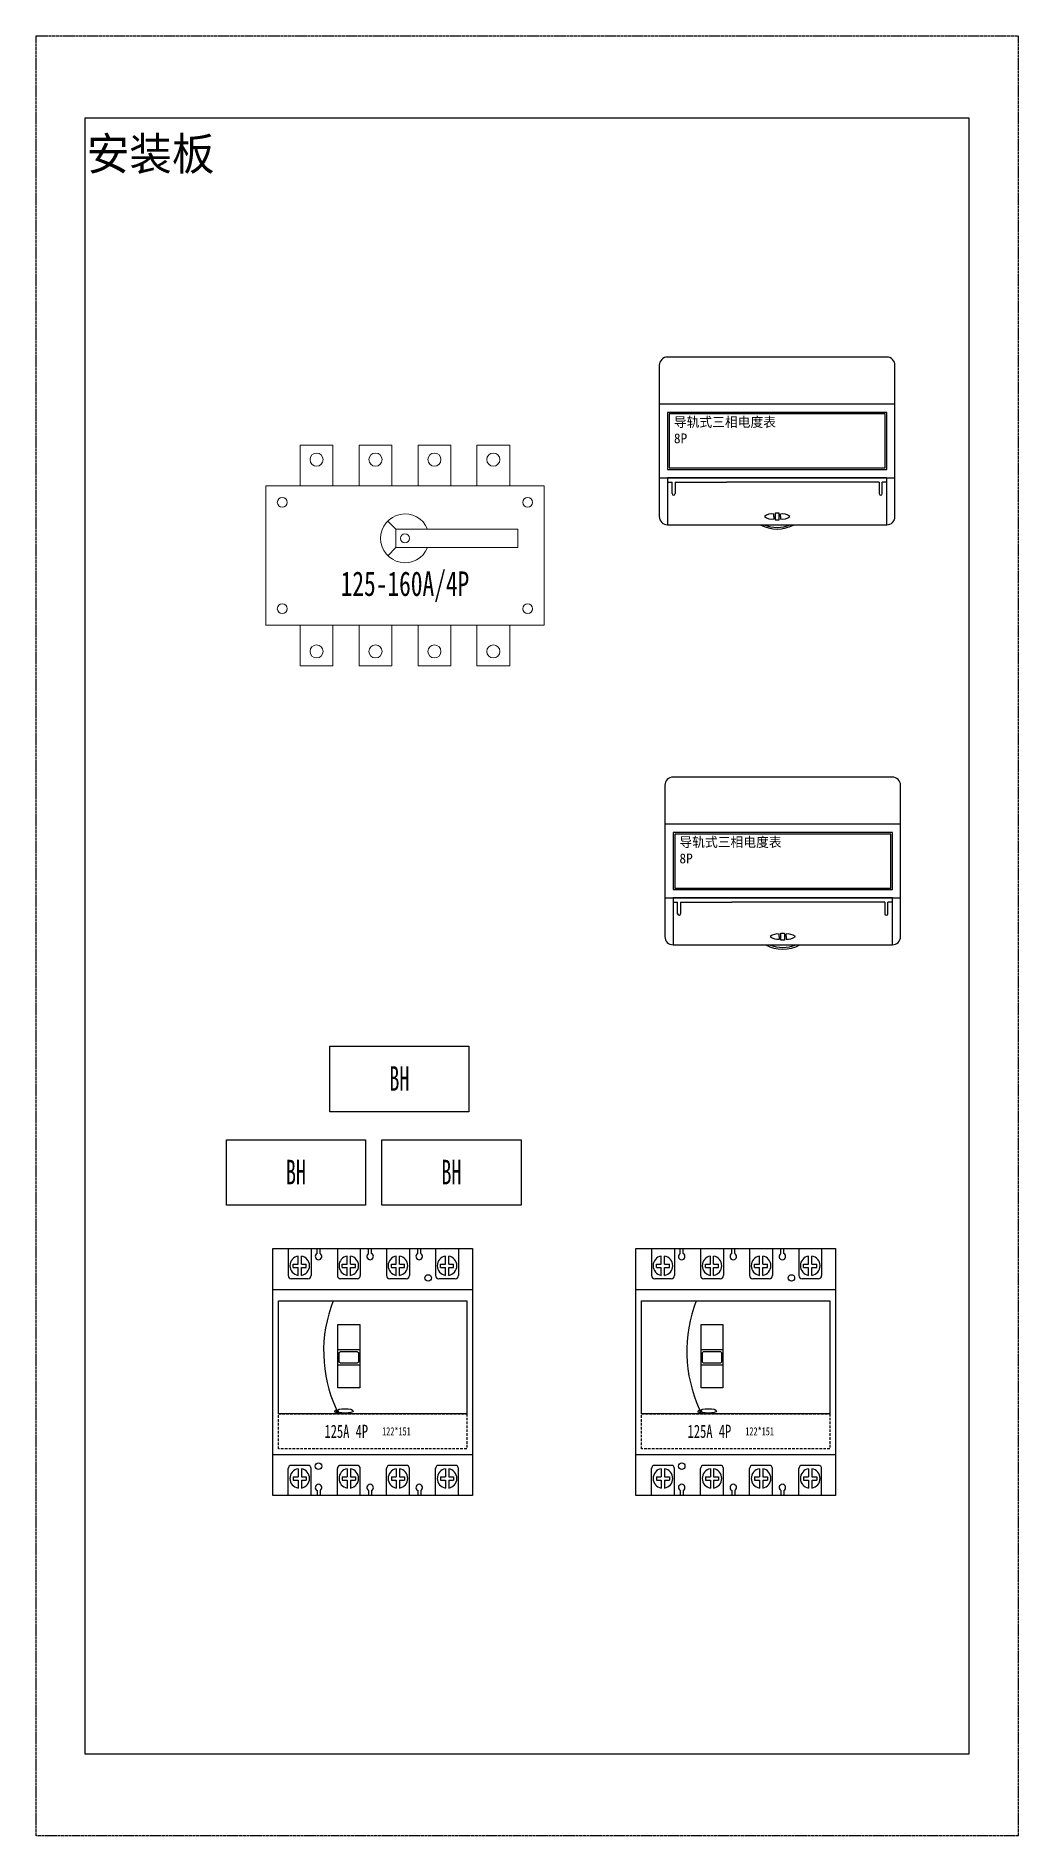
# Model space of a CAD drawing. Extents: x 310566 to 311166, y 372354 to 373454.
import ezdxf
from ezdxf.enums import TextEntityAlignment as Align

# ---------------------------------------------------------------- set-up
doc = ezdxf.new("R2010")
doc.units = 0
doc.header["$MEASUREMENT"] = 0
for name, pattern in [('DASH', [0.35, 0.25, -0.1]), ('DASHED', [0.75, 0.5, -0.25]), ('HIDDEN2', [4.7625, 3.175, -1.5875])]:
    doc.linetypes.add(name, pattern=pattern)
doc.layers.add('元件', color=7, linetype='Continuous')
doc.layers.add('布置图', color=30, linetype='Continuous')
doc.layers.add('细线', color=7, linetype='Continuous', lineweight=0)
doc.styles.add('GH-CZC', font='', dxfattribs={"width": 0.7})
doc.styles.add('LEAD', font='', dxfattribs={"width": 0.8})
doc.styles.get('GH-CZC').set_extended_font_data('SimSun')
doc.styles.get('LEAD').set_extended_font_data('SimSun')

# ---------------------------------------------------------------- blocks, each defined once
blk = doc.blocks.new('Manufacturer光辉PartName塑壳断路器Series4PShellFrameLimitingCurrentRemarkPartTypeMinCurrent16MaxCurrent125Poles4PMinPower0MaxPower0LibType2DelFlgfalseUpdateDate')
at = {"layer": '元件', "color": 0, "transparency": 33554687}
for p, q in [((-51.5, 75.5), (-51.5, 59)), ((-48.5, 64), (-48.5, 66)), ((-48.5, 66), (-45.5, 66)), ((-45.5, 66), (-45.5, 70.9)), ((-43.5, 66), (-43.5, 70.9)), ((-43.5, 66), (-40.5, 66)), ((-40.5, 64), (-40.5, 66)), ((-37.5, 75.5), (-37.5, 59)), ((-33.9, 72.4), (-33.9, 75.5)), ((-32.1, 72.4), (-32.1, 75.5)), ((-21.5, 75.5), (-21.5, 59)), ((-18.5, 66), (-15.5, 66)), ((-18.5, 64), (-18.5, 66)), ((-15.5, 66), (-15.5, 70.9)), ((-13.5, 66), (-13.5, 70.9)), ((-13.5, 66), (-10.5, 66)), ((-10.5, 64), (-10.5, 66)), ((-7.5, 75.5), (-7.5, 59)), ((-2.4, 72.4), (-2.4, 75.5)), ((-0.6, 72.4), (-0.6, 75.5)), ((8.5, 75.5), (8.5, 59)), ((11.5, 64), (11.5, 66)), ((11.5, 66), (14.5, 66)), ((14.5, 66), (14.5, 70.9)), ((16.5, 66), (16.5, 70.9)), ((16.5, 66), (19.5, 66)), ((19.5, 64), (19.5, 66)), ((22.5, 75.5), (22.5, 59)), ((27.6, 72.4), (27.6, 75.5)), ((29.4, 72.4), (29.4, 75.5)), ((38.5, 75.5), (38.5, 59)), ((41.5, 64), (41.5, 66)), ((41.5, 66), (44.5, 66)), ((44.5, 66), (44.5, 70.9)), ((46.5, 66), (46.5, 70.9)), ((46.5, 66), (49.5, 66)), ((49.5, 64), (49.5, 66)), ((52.5, 75.5), (52.5, 59)), ((-39.5, 57), (-49.5, 57)), ((-48.5, 64), (-45.5, 64)), ((-45.5, 59.1), (-45.5, 64)), ((-43.5, 64), (-40.5, 64)), ((-43.5, 59.1), (-43.5, 64)), ((-9.5, 57), (-19.5, 57)), ((-18.5, 64), (-15.5, 64)), ((-15.5, 59.1), (-15.5, 64)), ((-13.5, 59.1), (-13.5, 64)), ((-13.5, 64), (-10.5, 64)), ((20.5, 57), (10.5, 57)), ((11.5, 64), (14.5, 64)), ((14.5, 59.1), (14.5, 64)), ((16.5, 64), (19.5, 64)), ((16.5, 59.1), (16.5, 64)), ((50.5, 57), (40.5, 57)), ((41.5, 64), (44.5, 64)), ((44.5, 59.1), (44.5, 64)), ((46.5, 64), (49.5, 64)), ((46.5, 59.1), (46.5, 64)), ((-61, 50.4), (61, 50.4)), ((-61, -50.4), (61, -50.4)), ((-51.5, -75.5), (-51.5, -59)), ((-39.5, -57), (-49.5, -57)), ((-48.5, -64), (-45.5, -64)), ((-48.5, -64), (-48.5, -66)), ((-48.5, -66), (-45.5, -66)), ((-45.5, -59.1), (-45.5, -64)), ((-45.5, -66), (-45.5, -70.9)), ((-43.5, -59.1), (-43.5, -64)), ((-43.5, -64), (-40.5, -64)), ((-43.5, -66), (-40.5, -66)), ((-43.5, -66), (-43.5, -70.9)), ((-40.5, -64), (-40.5, -66)), ((-37.5, -75.5), (-37.5, -59)), ((-21.5, -75.5), (-21.5, -59)), ((-9.5, -57), (-19.5, -57)), ((-18.5, -64), (-18.5, -66)), ((-18.5, -64), (-15.5, -64)), ((-18.5, -66), (-15.5, -66)), ((-15.5, -59.1), (-15.5, -64)), ((-15.5, -66), (-15.5, -70.9)), ((-13.5, -59.1), (-13.5, -64)), ((-13.5, -64), (-10.5, -64)), ((-13.5, -66), (-13.5, -70.9)), ((-13.5, -66), (-10.5, -66)), ((-10.5, -64), (-10.5, -66)), ((-7.5, -75.5), (-7.5, -59)), ((8.5, -75.5), (8.5, -59)), ((20.5, -57), (10.5, -57)), ((11.5, -64), (14.5, -64)), ((11.5, -64), (11.5, -66)), ((11.5, -66), (14.5, -66)), ((14.5, -59.1), (14.5, -64)), ((14.5, -66), (14.5, -70.9)), ((16.5, -59.1), (16.5, -64)), ((16.5, -64), (19.5, -64)), ((16.5, -66), (19.5, -66)), ((16.5, -66), (16.5, -70.9)), ((19.5, -64), (19.5, -66)), ((22.5, -75.5), (22.5, -59)), ((38.5, -75.5), (38.5, -59)), ((50.5, -57), (40.5, -57)), ((41.5, -64), (41.5, -66)), ((41.5, -64), (44.5, -64)), ((41.5, -66), (44.5, -66)), ((44.5, -59.1), (44.5, -64)), ((44.5, -66), (44.5, -70.9)), ((46.5, -59.1), (46.5, -64)), ((46.5, -64), (49.5, -64)), ((46.5, -66), (46.5, -70.9)), ((46.5, -66), (49.5, -66)), ((49.5, -64), (49.5, -66)), ((52.5, -75.5), (52.5, -59)), ((-33.9, -72.4), (-33.9, -75.5)), ((-32.1, -72.4), (-32.1, -75.5)), ((-2.4, -72.4), (-2.4, -75.5)), ((-0.6, -72.4), (-0.6, -75.5)), ((27.6, -72.4), (27.6, -75.5)), ((29.4, -72.4), (29.4, -75.5))]:
    blk.add_line(p, q, dxfattribs=at)
for points in [[(-61, -75.5), (-61, 75.5)], [(-61, 75.5), (61, 75.5)], [(61, 75.5), (61, -75.5)], [(61, -75.5), (-61, -75.5)]]:
    blk.add_lwpolyline(points, dxfattribs=at)
for points in [[(-57.5, 43.5), (57.5, 43.5), (57.5, -25.5), (-57.5, -25.5)], [(-21.2, 29.1), (-7.8, 29.1), (-7.8, -9.6), (-21.2, -9.6)], [(-21.2, 13.8), (-7.8, 13.8), (-7.8, 4.2), (-21.2, 4.2)]]:
    blk.add_lwpolyline(points, close=True, dxfattribs=at)
blk.add_lwpolyline([(-19.2, 12.6), (-9.8, 12.6, -0.414214), (-8.6, 11.4), (-8.6, 6.6, -0.414214), (-9.8, 5.4), (-19.2, 5.4, -0.414214), (-20.4, 6.6), (-20.4, 11.4, -0.414214)], format="xyb", close=True, dxfattribs=at)
at = {"layer": '元件', "color": 0, "linetype": 'HIDDEN2', "ltscale": 0.5, "transparency": 33554687}
blk.add_lwpolyline([(-57.5, -25.5), (57.5, -25.5), (57.5, -47), (-57.5, -47)], close=True, dxfattribs=at)
at = {"layer": '元件', "color": 0, "linetype": 'ByBlock', "transparency": 33554687}
for centre in [(34, 57.5), (-33, -57.5)]:
    blk.add_circle(centre, 2, dxfattribs=at)
at = {"layer": '元件', "color": 0, "transparency": 33554687}
blk.add_circle((-22, -24.2), 1.02, dxfattribs=at)
for centre, radius, start, end in [((-44.5, 65), 6, 99.5941, 260.4059), ((-44.5, 65), 6, 279.5941, 80.4059), ((-33, 70.6), 2, 116.839, 63.161), ((-14.5, 65), 6, 99.5941, 260.4059), ((-14.5, 65), 6, 279.5941, 80.4059), ((-1.5, 70.6), 2, 116.839, 63.161), ((15.5, 65), 6, 99.5941, 260.4059), ((15.5, 65), 6, 279.5941, 80.4059), ((28.5, 70.6), 2, 116.839, 63.161), ((45.5, 65), 6, 99.5941, 260.4059), ((45.5, 65), 6, 279.5941, 80.4059), ((-49.5, 59), 2, 180, 270), ((-39.5, 59), 2, 270, 0), ((-19.5, 59), 2, 180, 270), ((-9.5, 59), 2, 270, 0), ((10.5, 59), 2, 180, 270), ((20.5, 59), 2, 270, 0), ((40.5, 59), 2, 180, 270), ((50.5, 59), 2, 270, 0), ((54.9, 12.7), 84.8, 158.6859, 204.5341), ((-23.5, -23.8), 1.8, 251.3296, 44.8965), ((-49.5, -59), 2, 90, 180), ((-44.5, -65), 6, 99.5941, 260.4059), ((-44.5, -65), 6, 279.5941, 80.4059), ((-39.5, -59), 2, 0, 90), ((-19.5, -59), 2, 90, 180), ((-14.5, -65), 6, 99.5941, 260.4059), ((-14.5, -65), 6, 279.5941, 80.4059), ((-9.5, -59), 2, 0, 90), ((10.5, -59), 2, 90, 180), ((15.5, -65), 6, 99.5941, 260.4059), ((15.5, -65), 6, 279.5941, 80.4059), ((20.5, -59), 2, 0, 90), ((40.5, -59), 2, 90, 180), ((45.5, -65), 6, 99.5941, 260.4059), ((45.5, -65), 6, 279.5941, 80.4059), ((50.5, -59), 2, 0, 90), ((-33, -70.6), 2, 296.839, 243.161), ((-1.5, -70.6), 2, 296.839, 243.161), ((28.5, -70.6), 2, 296.839, 243.161)]:
    blk.add_arc(centre, radius, start, end, dxfattribs=at)
blk.add_ellipse((-16.8, -23.7), major_axis=(-5, 0), ratio=0.263531, dxfattribs=at)
at = {"layer": '元件', "color": 0, "transparency": 33554687, "width": 0.7}
blk.add_text('125A 4P', height=8, dxfattribs=at).set_placement((-29.4, -36.2), align=Align.MIDDLE_LEFT)
at = {"layer": '元件', "color": 0, "transparency": 33554687, "style": 'GH-CZC', "width": 0.7}
blk.add_text('122*151', height=5, dxfattribs=at).set_placement((14.6, -36.2), align=Align.MIDDLE_CENTER)
blk = doc.blocks.new('Manufacturer光辉PartName隔离开关Series160ShellFrameLimitingCurrentRemarkPartTypeMinCurrent100MaxCurrent160Poles4PMinPower0MaxPower0LibType2DelFlgfalseUpdateDate')
at = {"layer": '细线', "color": 7}
for p, q in [((-5.6, 16.1), (-10.5, 21)), ((-5.6, 16.1), (-5.6, 4.9)), ((-5.6, 16.1), (69, 16.1)), ((69, 16.1), (69, 4.9)), ((-5.6, 4.9), (-10.5, -0.1)), ((69, 4.9), (-5.6, 4.9))]:
    blk.add_line(p, q, dxfattribs=at)
for points in [[(-64, 42.5), (-44, 42.5), (-44, 67.5), (-64, 67.5)], [(-28, 42.5), (-8, 42.5), (-8, 67.5), (-28, 67.5)], [(8, 42.5), (28, 42.5), (28, 67.5), (8, 67.5)], [(44, 42.5), (64, 42.5), (64, 67.5), (44, 67.5)], [(-85, -42.5), (85, -42.5), (85, 42.5), (-85, 42.5)], [(-85, 42.5), (85, 42.5), (85, -42.5), (-85, -42.5)], [(-64, -42.5), (-44, -42.5), (-44, -67.5), (-64, -67.5)], [(-28, -42.5), (-8, -42.5), (-8, -67.5), (-28, -67.5)], [(8, -42.5), (28, -42.5), (28, -67.5), (8, -67.5)], [(44, -42.5), (64, -42.5), (64, -67.5), (44, -67.5)]]:
    blk.add_lwpolyline(points, close=True, dxfattribs=at)
for centre, radius in [((-54, 58.6), 4.01), ((-18, 58.6), 4.01), ((18, 58.6), 4.01), ((54, 58.6), 4.01), ((-75, 32.5), 3), ((75, 32.5), 3), ((0, 10.5), 2.75), ((-75, -32.5), 3), ((75, -32.5), 3), ((-54, -58.6), 4.01), ((-18, -58.6), 4.01), ((18, -58.6), 4.01), ((54, -58.6), 4.01)]:
    blk.add_circle(centre, radius, dxfattribs=at)
blk.add_arc((0, 10.5), 14.9, 22.0726, 337.9274, dxfattribs=at)
at = {"layer": '细线', "color": 7, "insert": (-85, -9.7), "char_height": 15, "width": 170, "attachment_point": 1}
blk.add_mtext('\\pxqc;{\\fFangSong_GB2312|b0|i0|c134|p49;\\W0.7;125-160A/4P}', dxfattribs=at)
blk = doc.blocks.new('Manufacturer光辉PartName电能表Series导轨式ShellFrameLimitingCurrentRemarkPartTypeMinCurrent1MaxCurrent500PolesMinPower0MaxPower0LibType2DelFlgfalseUpdateDate')
for p, q in [((-67, -24.6), (-64.2, -24.6)), ((-62.4, -24.6), (-31, -24.6)), ((62.4, -24.6), (-31, -24.6)), ((67, -24.6), (64.2, -24.6)), ((-2.1, -45.7), (-2.1, -44.2)), ((-2.1, -45.7), (-2.1, -47.2)), ((2.1, -45.7), (2.1, -44.2)), ((2.1, -45.7), (2.1, -47.2))]:
    blk.add_line(p, q)
blk.add_lwpolyline([(-67, -50.7), (67, -50.7, 0.414214), (72, -45.7), (72, 46.8, 0.414214), (67, 51.8), (-67, 51.8, 0.414214), (-72, 46.8), (-72, -45.7, 0.414214)], format="xyb", close=True)
for points in [[(-72, -22), (72, -22), (72, 23), (-72, 23)], [(-67, -17), (67, -17), (67, 18), (-67, 18)], [(-66, -16), (66, -16), (66, 17), (-66, 17)], [(-67, -50.7), (67, -50.7), (67, -22), (-67, -22)], [(-1.1, -43.5), (1.1, -43.5), (1.1, -47.9), (-1.1, -47.9)]]:
    blk.add_lwpolyline(points, close=True)
for points in [[(-64.2, -31.7), (-64.2, -24.6)], [(-62.4, -24.6), (-62.4, -31.7)], [(62.4, -24.6), (62.4, -31.7)], [(64.2, -31.7), (64.2, -24.6)]]:
    blk.add_lwpolyline(points)
for centre, radius, start, end in [((-63.3, -31.7), 0.9, 180, 0), ((63.3, -31.7), 0.9, 180, 0), ((0, -30.9), 22.4, 242.2689, 297.7311), ((0, -30.9), 21.4, 247.8872, 292.1128), ((-3.1, -51.8), 7.73, 82.2489, 127.0581), ((-3.1, -39.5), 7.73, 232.9419, 277.7511), ((3.1, -51.8), 7.73, 52.9419, 97.7511), ((3.1, -39.5), 7.73, 262.2489, 307.0581)]:
    blk.add_arc(centre, radius, start, end)
at = {"insert": (-63.1, 15.1), "char_height": 6, "width": 68.446, "attachment_point": 1}
blk.add_mtext('导轨式三相电度表\\P8P', dxfattribs=at)
blk = doc.blocks.new('Manufacturer光辉PartName电流互感器SeriesBH0.66ShellFrameLimitingCurrentRemarkPartTypeMinCurrent0MaxCurrent0PolesMinPower0MaxPower0LibType2DelFlgfalseUpdateDate')
at = {"color": 0, "transparency": 33554687}
blk.add_lwpolyline([(-42.5, 20), (42.5, 20), (42.5, -20), (-42.5, -20)], close=True, dxfattribs=at)
at = {"layer": '元件', "linetype": 'DASH', "transparency": 33554687, "style": 'LEAD', "width": 0.6}
blk.add_text('BH', height=15, dxfattribs=at).set_placement((0, -7.2), align=Align.CENTER)

msp = doc.modelspace()

# ---------------------------------------------------------------- linework, layer by layer
at = {"color": 2}
msp.add_lwpolyline([(310595.7, 373404.4), (311135.7, 373404.4), (311135.7, 372404.4), (310595.7, 372404.4)], close=True, dxfattribs=at)
at = {"layer": '布置图', "linetype": 'DASHED'}
msp.add_lwpolyline([(310565.7, 373454.4), (311165.7, 373454.4), (311165.7, 372354.4), (310565.7, 372354.4)], close=True, dxfattribs=at)

# ---------------------------------------------------------------- block references
for name, p in [('Manufacturer光辉PartName电能表Series导轨式ShellFrameLimitingCurrentRemarkPartTypeMinCurrent1MaxCurrent500PolesMinPower0MaxPower0LibType2DelFlgfalseUpdateDate', (311018.5, 373206.4)), ('Manufacturer光辉PartName隔离开关Series160ShellFrameLimitingCurrentRemarkPartTypeMinCurrent100MaxCurrent160Poles4PMinPower0MaxPower0LibType2DelFlgfalseUpdateDate', (310791.1, 373136.9)), ('Manufacturer光辉PartName电能表Series导轨式ShellFrameLimitingCurrentRemarkPartTypeMinCurrent1MaxCurrent500PolesMinPower0MaxPower0LibType2DelFlgfalseUpdateDate', (311021.9, 372949.7)), ('Manufacturer光辉PartName电流互感器SeriesBH0.66ShellFrameLimitingCurrentRemarkPartTypeMinCurrent0MaxCurrent0PolesMinPower0MaxPower0LibType2DelFlgfalseUpdateDate', (310787.7, 372817)), ('Manufacturer光辉PartName电流互感器SeriesBH0.66ShellFrameLimitingCurrentRemarkPartTypeMinCurrent0MaxCurrent0PolesMinPower0MaxPower0LibType2DelFlgfalseUpdateDate', (310724.5, 372759.8)), ('Manufacturer光辉PartName电流互感器SeriesBH0.66ShellFrameLimitingCurrentRemarkPartTypeMinCurrent0MaxCurrent0PolesMinPower0MaxPower0LibType2DelFlgfalseUpdateDate', (310819.5, 372759.8)), ('Manufacturer光辉PartName塑壳断路器Series4PShellFrameLimitingCurrentRemarkPartTypeMinCurrent16MaxCurrent125Poles4PMinPower0MaxPower0LibType2DelFlgfalseUpdateDate', (310771.3, 372637.9)), ('Manufacturer光辉PartName塑壳断路器Series4PShellFrameLimitingCurrentRemarkPartTypeMinCurrent16MaxCurrent125Poles4PMinPower0MaxPower0LibType2DelFlgfalseUpdateDate', (310993.2, 372637.9))]:
    msp.add_blockref(name, p)

# ---------------------------------------------------------------- texts
at = {"color": 0}
msp.add_text('安装板', height=20, dxfattribs=at).set_placement((310596.7, 373382.4), align=Align.MIDDLE_LEFT)

doc.saveas('drawing.dxf')
